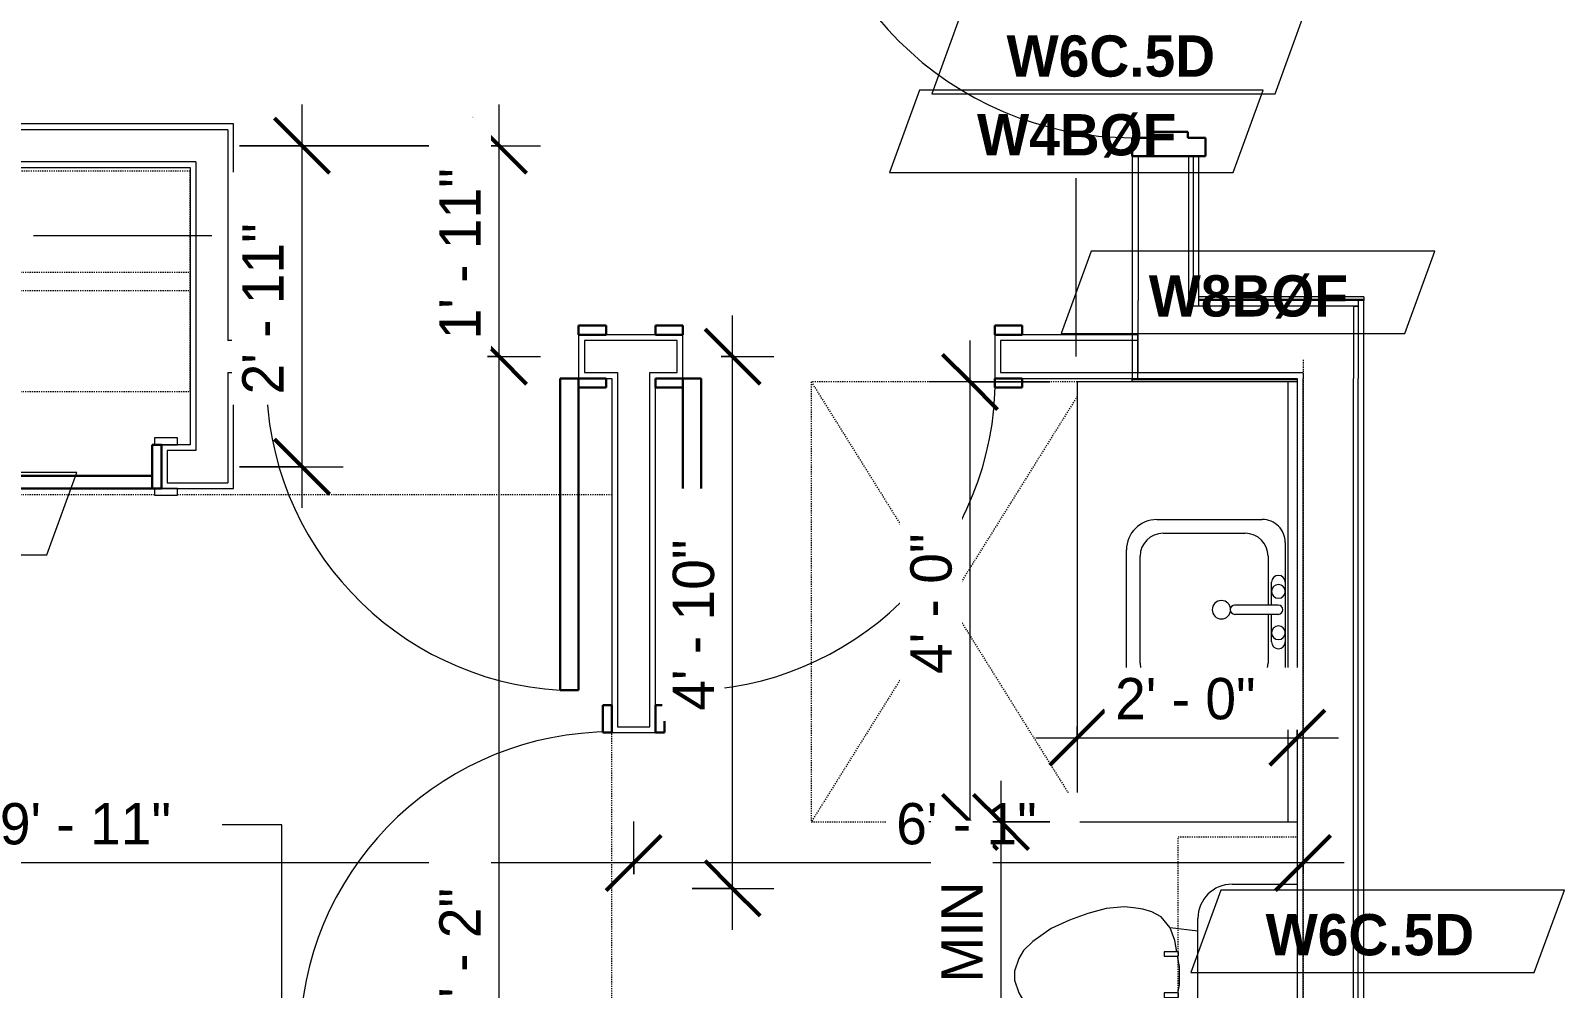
# Model space of a CAD drawing. Header units: inches. Extents: x -4010 to -1872, y 9846 to 12241.
# Drawn here: x -3625.4 to -3458.2, y 11613.2 to 11717.7 of the extents above; entities that cross this region are included whole.
import ezdxf

# ---------------------------------------------------------------- set-up
doc = ezdxf.new("R2010")
doc.units = ezdxf.units.IN
doc.header["$MEASUREMENT"] = 0
doc.linetypes.add('Dash', pattern=[0.25, 0.125, -0.125])
doc.linetypes.add('Dash 3_32_', pattern=[0.1875, 0.09375, -0.09375])
for name, color, linetype, lineweight in [('0-1', 7, 'Continuous', 5), ('0-3', 8, 'Continuous', 9), ('A-ANNO-DIMS', 211, 'Continuous', 9), ('A-ANNO-DIMS-48', 211, 'Continuous', 9), ('A-DETL-1', 90, 'Dash 3_32_', 18), ('A-DOOR-1', 7, 'Continuous', 9), ('A-DOOR-2', 10, 'Continuous', 30), ('A-DOOR-3', 31, 'Continuous', 9), ('A-DOOR-4', 31, 'Continuous', 30), ('A-DOOR-FRAM-2', 10, 'Continuous', 30), ('A-DOOR-FRAM-3', 31, 'Continuous', 30), ('A-GENM', 5, 'Continuous', 9), ('A-GENM-HDLN', 13, 'Dash', 9), ('A-WALL', 113, 'Continuous', 18), ('A-WALL-2', 250, 'Continuous', 18), ('A-WALL-3', 113, 'Continuous', 9), ('A-WALL-IDEN', 211, 'Continuous', 9), ('I-FURN', 30, 'Continuous', 9), ('I-FURN-HDLN', 30, 'Dash', 9), ('I-WALL-3', 7, 'Continuous', 9), ('P-SANR-FIXT', 6, 'Continuous', 9), ('Q-CASE', 31, 'Continuous', 9), ('Q-CASE-2', 31, 'Dash', 9), ('Q-CASE-HDLN', 31, 'Dash', 9)]:
    doc.layers.add(name, color=color, linetype=linetype, lineweight=lineweight)
doc.styles.add('Century Gothic', font='ufonts.com_century-gothic.ttf', dxfattribs={"height": 4.5})
doc.styles.add('Century Gothic_B', font='GOTHICB.TTF', dxfattribs={"height": 4.5})
doc.dimstyles.new('OD_1__HACK_2', dxfattribs={"dimscale": 12, "dimtxt": 4.698757, "dimasz": 0.5, "dimexe": 0.375, "dimexo": 0.25, "dimgap": 0.0625, "dimtad": 1, "dimdec": 4, "dimrnd": 0.0625, "dimzin": 3, "dimdsep": 46, "dimlunit": 4, "dimtxsty": 'Century Gothic', "dimblk1": 'OBLIQUE', "dimblk2": 'OBLIQUE', "dimsah": 1, "dimcen": 0.09, "dimdle": 0.375, "dimazin": 0, "dimtfac": 1, "dimtdec": 4, "dimtix": 1, "dimtmove": 0, "dimatfit": 3, "dimfxl": 1, "dimtvp": 1, "dimtfill": 1, "dimfrac": 2, "dimtolj": 1, "dimtzin": 0, "dimarcsym": 2})

# ---------------------------------------------------------------- blocks, each defined once
blk = doc.blocks.new('Basic Wall _ INT - W8BØF - _5_8 GYP - 2X8 WOOD_BATT_ - 5_8 GYP_ - ___-2320005-UNITS PLANS - 3RD FLOOR')
at = {"layer": 'I-WALL-3'}
for p, q in [((-3505.3, 11679.7), (-3505.3, 11679.74)), ((-3505.3, 11679.61), (-3505.3, 11679.7)), ((-3505.3, 11679.61), (-3487.3, 11679.61)), ((-3505.3, 11679.37), (-3505.3, 11679.61))]:
    blk.add_line(p, q, dxfattribs=at)
blk = doc.blocks.new('Basic Wall _ INT - W8BØF - _5_8 GYP - 2X8 WOOD_BATT_ - 5_8 GYP_ - ___-2320004-UNITS PLANS - 3RD FLOOR')
at = {"layer": 'I-WALL-3'}
for p, q in [((-3480.05, 11688.65), (-3498.05, 11688.65)), ((-3480.05, 11688.36), (-3498.05, 11688.36)), ((-3480.05, 11688.65), (-3480.05, 11688.36)), ((-3480.05, 11688.36), (-3480.05, 11688.28)), ((-3480.05, 11688.28), (-3480.05, 11688.24))]:
    blk.add_line(p, q, dxfattribs=at)
blk = doc.blocks.new('HOLLOW METAL - UNIT DOOR-2191978-UNITS PLANS - 3RD FLOOR')
at = {"layer": 'A-DOOR-1'}
blk.add_arc((18, 3.875), 36, 90, 180, dxfattribs=at)
at = {"layer": 'A-DOOR-2'}
for p, q in [((18, 39.875), (16.25, 39.875)), ((16.25, 39.875), (16.25, 3.875)), ((18, 3.875), (18, 39.875)), ((16.25, 3.875), (18, 3.875))]:
    blk.add_line(p, q, dxfattribs=at)
at = {"layer": 'A-DOOR-FRAM-2'}
for p, q in [((-18, 3.875), (-20, 3.875)), ((-20, 3.875), (-20, -4.125)), ((-18, 1.9375), (-18, 3.875)), ((18, 3.875), (18, 1.9375)), ((20, 3.875), (18, 3.875)), ((20, -4.125), (20, 3.875)), ((-17.375, 1.9375), (-18, 1.9375)), ((-17.375, -2.1875), (-17.375, 1.9375)), ((18, 1.9375), (17.375, 1.9375)), ((17.375, 1.9375), (17.375, -2.1875)), ((-18, -4.125), (-18, -2.1875)), ((-18, -2.1875), (-17.375, -2.1875)), ((17.375, -2.1875), (18, -2.1875)), ((18, -2.1875), (18, -4.125)), ((-20, -4.125), (-18, -4.125)), ((18, -4.125), (20, -4.125))]:
    blk.add_line(p, q, dxfattribs=at)
blk = doc.blocks.new('CTR - 1st Phase - Common Walls_rvt-1-UNITS PLANS - 3RD FLOOR')
at = {"layer": 'A-WALL-2'}
for p, q in [((-3504.67, 11703.99), (-3504.67, 11688.24)), ((-3499.17, 11703.99), (-3499.17, 11688.24)), ((-3498.67, 11703.99), (-3498.67, 11688.24)), ((-3504.67, 11687.61), (-3504.67, 11688.24)), ((-3499.17, 11687.61), (-3499.17, 11688.24)), ((-3498.67, 11687.61), (-3498.67, 11688.24)), ((-3498.05, 11687.61), (-3498.05, 11688.24)), ((-3480.67, 11688.24), (-3480.67, 11687.61)), ((-3504.67, 11680.36), (-3504.67, 11687.61)), ((-3498.67, 11687.61), (-3499.17, 11687.61)), ((-3498.67, 11687.61), (-3499.17, 11687.61)), ((-3498.05, 11687.61), (-3498.67, 11687.61)), ((-3498.05, 11687.61), (-3498.67, 11687.61)), ((-3481.17, 11687.61), (-3498.05, 11687.61)), ((-3481.17, 11687.61), (-3480.67, 11687.61)), ((-3481.17, 11687.61), (-3481.17, 11680.36)), ((-3480.67, 11687.61), (-3481.17, 11687.61)), ((-3480.67, 11687.61), (-3480.67, 11679.74)), ((-3486.67, 11680.36), (-3504.67, 11680.36)), ((-3486.67, 11680.36), (-3486.67, 11679.74)), ((-3486.67, 11553.31), (-3486.67, 11679.74)), ((-3481.17, 11680.36), (-3481.17, 11679.74)), ((-3481.17, 11550.64), (-3481.17, 11679.74)), ((-3480.67, 11550.64), (-3480.67, 11679.74))]:
    blk.add_line(p, q, dxfattribs=at)
at = {"layer": 'I-WALL-3'}
for p, q in [((-3505.3, 11703.99), (-3505.3, 11688.24)), ((-3498.05, 11688.24), (-3498.05, 11703.99)), ((-3505.3, 11688.24), (-3505.3, 11680.36)), ((-3480.67, 11688.24), (-3498.05, 11688.24)), ((-3480.05, 11688.24), (-3480.67, 11688.24)), ((-3480.05, 11679.74), (-3480.05, 11688.24)), ((-3505.3, 11680.36), (-3505.3, 11679.74)), ((-3505.3, 11679.74), (-3487.3, 11679.74)), ((-3487.3, 11679.74), (-3487.3, 11593.08)), ((-3480.05, 11550.64), (-3480.05, 11679.74))]:
    blk.add_line(p, q, dxfattribs=at)
at = {"layer": '0-3', "rotation": 89.99999999998884}
blk.add_blockref('HOLLOW METAL - UNIT DOOR-2191978-UNITS PLANS - 3RD FLOOR', (-3501.42, 11723.99), dxfattribs=at)
at = {"layer": '0-3'}
for name in ['Basic Wall _ INT - W8BØF - _5_8 GYP - 2X8 WOOD_BATT_ - 5_8 GYP_ - ___-2320004-UNITS PLANS - 3RD FLOOR', 'Basic Wall _ INT - W8BØF - _5_8 GYP - 2X8 WOOD_BATT_ - 5_8 GYP_ - ___-2320005-UNITS PLANS - 3RD FLOOR']:
    blk.add_blockref(name, (0, 0), dxfattribs=at)
blk = doc.blocks.new('SLIDING - FLUSH - 5-0 x 6-8-3934327-UNITS PLANS - 3RD FLOOR')
at = {"layer": 'A-DOOR-3'}
for p, q in [((-30.25, 3), (-32.75, 3)), ((-32.75, 3), (-32.75, 2.25)), ((-32.75, 2.25), (-30.25, 2.25)), ((-30.25, 2.25), (-30.25, 3)), ((30.25, 3), (30.25, 2.25)), ((32.75, 3), (30.25, 3)), ((30.25, 2.25), (32.75, 2.25)), ((32.75, 2.25), (32.75, 3)), ((-30.25, -2.5), (-32.75, -2.5)), ((-32.75, -2.5), (-32.75, -3.25)), ((-32.75, -3.25), (-30.25, -3.25)), ((-30.25, -3.25), (-30.25, -2.5)), ((32.75, -2.5), (30.25, -2.5)), ((30.25, -2.5), (30.25, -3.25)), ((30.25, -3.25), (32.75, -3.25)), ((32.75, -3.25), (32.75, -2.5))]:
    blk.add_line(p, q, dxfattribs=at)
at = {"layer": 'A-DOOR-4'}
for p, q in [((1, 2.25), (-30, 2.25)), ((-30, 2.25), (-30, 0.88)), ((1, 0.88), (1, 2.25)), ((-30, 0.88), (1, 0.88)), ((30, 0.88), (-1, 0.88)), ((-1, 0.88), (-1, -0.5)), ((30, -0.5), (30, 0.88)), ((-1, -0.5), (30, -0.5))]:
    blk.add_line(p, q, dxfattribs=at)
at = {"layer": 'A-DOOR-FRAM-3'}
for p, q in [((-30, 2.25), (-31, 2.25)), ((-31, 2.25), (-31, -2.5)), ((-30, -2.5), (-30, 2.25)), ((31, 2.25), (30, 2.25)), ((30, 2.25), (30, -2.5)), ((31, -2.5), (31, 2.25)), ((-31, -2.5), (-30, -2.5)), ((30, -2.5), (31, -2.5))]:
    blk.add_line(p, q, dxfattribs=at)
blk = doc.blocks.new('SWING - SINGLE - FLUSH - 2-10 x 6-8 - PRIVACY-3199405-UNITS PLANS - 3RD FLOOR')
at = {"layer": 'A-DOOR-3'}
blk.add_arc((17, -2.37), 34.07, 180, 266.6343, dxfattribs=at)
at = {"layer": 'A-DOOR-4'}
for p, q in [((15, -2.37), (15, -36.38)), ((17, -2.37), (15, -2.37)), ((17, -2.37), (17, -36.38)), ((17, -36.38), (15, -36.38))]:
    blk.add_line(p, q, dxfattribs=at)
at = {"layer": 'A-DOOR-FRAM-3'}
for p, q in [((-20, 2.38), (-20, 3.38)), ((-20, 3.38), (-17, 3.38)), ((-17, 3.38), (-17, 2.38)), ((17, 2.38), (17, 3.38)), ((17, 3.38), (20, 3.38)), ((20, 3.38), (20, 2.38)), ((-17, 2.38), (-20, 2.38)), ((20, 2.38), (17, 2.38)), ((-20, -2.37), (-17, -2.37)), ((-20, -3.37), (-20, -2.37)), ((-17, -2.37), (-17, -3.37)), ((17, -2.37), (20, -2.37)), ((17, -3.37), (17, -2.37)), ((20, -2.37), (20, -3.37)), ((-17, -3.37), (-20, -3.37)), ((20, -3.37), (17, -3.37))]:
    blk.add_line(p, q, dxfattribs=at)
blk = doc.blocks.new('OD_CW_Closet - OD_CW_Closet-3786619-UNITS PLANS - 3RD FLOOR')
at = {"layer": 'Q-CASE-HDLN'}
for p, q in [((68.99, 24), (0.74, 24)), ((0.74, 24), (0.74, 0)), ((68.99, 0), (68.99, 24)), ((0.74, 13), (68.99, 13)), ((0.74, 11), (68.99, 11)), ((0.74, 0), (68.99, 0))]:
    blk.add_line(p, q, dxfattribs=at)
blk = doc.blocks.new('Bed-Standard - Queen 60_ x 79_-1242961-UNITS PLANS - 3RD FLOOR')
at = {"layer": 'I-FURN'}
for p, q in [((-19.31, 35.82), (-19.31, -41.3)), ((-16.31, 35.7), (-16.31, 23.7)), ((-16.31, 35.7), (37.69, 35.7)), ((37.69, 35.7), (37.69, 23.7)), ((40.69, -41.3), (40.69, 35.82)), ((40.69, 23.7), (-19.31, 17.13)), ((-16.31, 23.7), (37.69, 23.7)), ((-19.31, -41.3), (40.69, -41.3))]:
    blk.add_line(p, q, dxfattribs=at)
at = {"layer": 'I-FURN-HDLN'}
for p, q in [((58.69, -77.3), (58.69, 35.82)), ((64.69, -68.86), (64.69, 13.2)), ((-55.31, -17.36), (-55.31, -51.36)), ((64.69, -77.3), (64.69, -75.61)), ((-55.31, -77.3), (-7.94, -77.3)), ((-5.44, -77.3), (55.06, -77.3)), ((57.56, -77.3), (58.94, -77.3)), ((63.69, -77.3), (64.69, -77.3))]:
    blk.add_line(p, q, dxfattribs=at)
blk = doc.blocks.new('M_Sink Vanity-Square - 500 x 440mm-1372835-UNITS PLANS - 3RD FLOOR')
at = {"layer": 'P-SANR-FIXT'}
for p, q in [((-5.72, 10.23), (7.14, 10.23)), ((-5.22, 8.73), (6.46, 8.73)), ((-9.22, -4.59), (-9.22, 6.73)), ((10.46, 6.91), (10.46, -4.59)), ((-7.72, -2.72), (-7.72, 6.23)), ((8.96, 6.23), (8.96, -2.72)), ((0.12, -6.33), (0.12, -1.59)), ((1.12, -6.33), (1.12, -1.59)), ((0.12, -5.22), (-5.22, -5.22)), ((-2.88, -5.59), (0.12, -5.59)), ((6.46, -5.22), (1.12, -5.22)), ((1.12, -5.59), (3.62, -5.59)), ((7.96, -7.09), (-6.72, -7.09)), ((3.62, -7.09), (-2.88, -7.09))]:
    blk.add_line(p, q, dxfattribs=at)
for centre, radius, start, end in [((-5.72, 6.73), 3.5, 90, 180), ((7.14, 6.91), 3.32, 360, 90), ((-5.22, 6.23), 2.5, 90, 180), ((6.46, 6.23), 2.5, 360, 90), ((0.62, -0.13), 1, 360, 180), ((0.62, -0.13), 1, 180, 0), ((0.62, -1.59), 0.5, 360, 180), ((-5.22, -2.72), 2.5, 180, 270), ((6.46, -2.72), 2.5, 270, 360), ((-6.72, -4.59), 2.5, 180, 270), ((7.96, -4.59), 2.5, 270, 0), ((-2.88, -6.34), 0.75, 90, 270), ((-1.88, -6.34), 0.75, 360, 180), ((-1.88, -6.34), 0.75, 180, 0), ((0.62, -6.33), 0.5, 180, 0), ((2.62, -6.34), 0.75, 0, 180), ((2.62, -6.34), 0.75, 180, 0), ((3.62, -6.34), 0.75, 270, 90)]:
    blk.add_arc(centre, radius, start, end, dxfattribs=at)
blk = doc.blocks.new('Toilet-Domestic-3D - Toilet-Domestic-3D-1352612-UNITS PLANS - 3RD FLOOR')
at = {"layer": 'P-SANR-FIXT'}
for p, q in [((-9.98, 11.75), (-9.98, 18.86)), ((9.98, 18.86), (9.98, 11.75)), ((6.25, 8.02), (-6.25, 8.02)), ((-4.86, 8.02), (-5.21, 5)), ((4.86, 8.02), (5.21, 5)), ((-3.84, 5.5), (-5.21, 5)), ((-2.61, 5.72), (-3.84, 5.5)), ((-1, 6), (-2.12, 5.8)), ((1, 6), (-1, 6)), ((1.89, 5.84), (1, 6)), ((3.84, 5.5), (2.38, 5.76)), ((5.21, 5), (3.84, 5.5)), ((-6.4, 4), (-6.97, 3)), ((-5.21, 5), (-6.4, 4)), ((6.4, 4), (5.21, 5)), ((6.97, 3), (6.4, 4)), ((-7.24, 2), (-7.41, 1)), ((-6.97, 3), (-7.24, 2)), ((7.24, 2), (6.97, 3)), ((7.41, 1), (7.24, 2)), ((-7.41, 1), (-7.5, 0)), ((-7.5, 0), (-7.33, -1.99)), ((7.33, -1.99), (7.5, 0)), ((7.5, 0), (7.41, 1)), ((-7.33, -1.99), (-6.79, -4)), ((6.79, -4), (7.33, -1.99)), ((-6.79, -4), (-6.06, -6)), ((6.06, -6), (6.79, -4)), ((-6.06, -6), (-5.13, -8)), ((5.13, -8), (6.06, -6)), ((-5.13, -8), (-3.74, -10)), ((3.74, -10), (5.13, -8)), ((-3.74, -10), (-2.74, -11)), ((2.74, -11), (3.74, -10)), ((-2.74, -11), (-1.87, -11.5)), ((-1.87, -11.5), (-0.5, -12)), ((0.5, -12), (1.87, -11.5)), ((1.87, -11.5), (2.74, -11)), ((-0.5, -12), (0.5, -12))]:
    blk.add_line(p, q, dxfattribs=at)
for centre, start, end in [((-6.25, 11.75), 180, 270), ((6.25, 11.75), 270, 360)]:
    blk.add_arc(centre, 3.73, start, end, dxfattribs=at)
blk = doc.blocks.new('Bath Vanity - Bath Vanity 48_-3150017-UNITS PLANS - 3RD FLOOR')
at = {"layer": 'Q-CASE'}
for p, q in [((24.74, 24), (-23.26, 24)), ((-23.26, 24), (-23.26, 1)), ((24.74, 1), (24.74, 24))]:
    blk.add_line(p, q, dxfattribs=at)
blk = doc.blocks.new('ADA Clearances - 30_x48_-V33-UNITS PLANS - 3RD FLOOR')
at = {"layer": 'A-GENM-HDLN'}
for p, q in [((-14, -22.41), (15, 24)), ((15, 24), (-14, 24)), ((15, -24), (15, 24)), ((15, -24), (-14, 22.41)), ((-14, -24), (-8, -24)), ((-5, -24), (15, -24))]:
    blk.add_line(p, q, dxfattribs=at)
blk = doc.blocks.new('BATHROOM MIRROR - BATHROOM MIRROR 48_-3123886-UNITS PLANS - 3RD FLOOR')
at = {"layer": 'Q-CASE'}
for p, q in [((-23.26, -23), (24.74, -23)), ((-23.26, -23), (-23.26, -24)), ((24.74, -24), (24.74, -23)), ((24.74, -24), (-23.26, -24))]:
    blk.add_line(p, q, dxfattribs=at)
blk = doc.blocks.new('300 Series Wall Hung Cabinet_326 - 30_-2909953-UNITS PLANS - 3RD FLOOR')
at = {"layer": 'Q-CASE'}
for p, q in [((-2.01, 14.69), (-2.5, 14.69)), ((-2.5, 14.69), (-2.5, 13.19)), ((-2.01, 13.19), (-2.01, 14.69)), ((2.49, 14.69), (2, 14.69)), ((2, 14.69), (2, 13.19)), ((2.49, 13.19), (2.49, 14.69)), ((-2.01, 13.19), (-2.5, 13.19)), ((2.49, 13.19), (2, 13.19))]:
    blk.add_line(p, q, dxfattribs=at)
at = {"layer": 'Q-CASE-2'}
for p, q in [((-15, 0.19), (-15, 13.19)), ((-15, 13.19), (15, 13.19)), ((15, 13.19), (15, 0.19)), ((15, 0.19), (-15, 0.19))]:
    blk.add_line(p, q, dxfattribs=at)
blk = doc.blocks.new('SWING - SINGLE - FLUSH - 2-10 x 6-8 - PRIVACY-3199407-UNITS PLANS - 3RD FLOOR')
at = {"layer": 'A-DOOR-3'}
blk.add_arc((17, 2.37), 34.07, 93.3657, 180, dxfattribs=at)
at = {"layer": 'A-DOOR-4'}
for p, q in [((15, 2.37), (15, 36.38)), ((17, 36.38), (15, 36.38)), ((17, 2.37), (17, 36.38)), ((17, 2.37), (15, 2.37))]:
    blk.add_line(p, q, dxfattribs=at)
at = {"layer": 'A-DOOR-FRAM-3'}
for p, q in [((-17, 3.37), (-20, 3.37)), ((-20, 3.37), (-20, 2.37)), ((-17, 2.37), (-17, 3.37)), ((20, 3.37), (17, 3.37)), ((17, 3.37), (17, 2.37)), ((20, 2.37), (20, 3.37)), ((-20, 2.37), (-17, 2.37)), ((17, 2.37), (20, 2.37)), ((-17, -2.38), (-20, -2.38)), ((-20, -2.38), (-20, -3.38)), ((-17, -3.38), (-17, -2.38)), ((20, -2.38), (17, -2.38)), ((17, -2.38), (17, -3.38)), ((20, -3.38), (20, -2.38)), ((-20, -3.38), (-17, -3.38)), ((17, -3.38), (20, -3.38))]:
    blk.add_line(p, q, dxfattribs=at)
blk = doc.blocks.new('DIMBLOCK69-UNITS PLANS - 3RD FLOOR')
at = {"layer": 'A-ANNO-DIMS-48'}
for p, q in [((-3559.67, 11625.66), (-3559.67, 11631.4)), ((-3486.67, 11625.66), (-3486.67, 11631.4)), ((-3482.17, 11626.9), (-3559.67, 11626.9)), ((-3559.67, 11626.9), (-3559.67, 11625.66)), ((-3486.67, 11626.9), (-3486.67, 11625.66))]:
    blk.add_line(p, q, dxfattribs=at)
at = {"layer": 'A-ANNO-DIMS-48', "lineweight": 50}
for p, q in [((-3559.67, 11626.9), (-3556.67, 11629.9)), ((-3486.67, 11626.9), (-3483.67, 11629.9)), ((-3559.67, 11626.9), (-3562.67, 11623.9)), ((-3486.67, 11626.9), (-3489.67, 11623.9))]:
    blk.add_line(p, q, dxfattribs=at)
at = {"layer": 'A-ANNO-DIMS-48', "color": 0, "insert": (-3531.04, 11633.42), "char_height": 4.5, "width": 18.8845, "attachment_point": 1, "line_spacing_factor": 0.984502, "style": 'Century Gothic', "bg_fill": 3, "box_fill_scale": 1.25, "bg_fill_color": 256, "bg_fill_true_color": 13158600, "bg_fill_transparency": 0}
blk.add_mtext('6\' - 1"', dxfattribs=at)
blk = doc.blocks.new('_Oblique')
at = {"color": 0, "linetype": 'ByBlock', "lineweight": -2}
blk.add_line((-0.5, -0.5), (0.5, 0.5), dxfattribs=at)
blk = doc.blocks.new('DIMBLOCK70-UNITS PLANS - 3RD FLOOR')
at = {"layer": 'A-ANNO-DIMS-48'}
for p, q in [((-3678.67, 11625.66), (-3678.67, 11631.4)), ((-3559.67, 11625.66), (-3559.67, 11631.4)), ((-3559.67, 11626.9), (-3678.67, 11626.9)), ((-3678.67, 11626.9), (-3678.67, 11625.66)), ((-3559.67, 11626.9), (-3559.67, 11625.66))]:
    blk.add_line(p, q, dxfattribs=at)
at = {"layer": 'A-ANNO-DIMS-48', "lineweight": 50}
for p, q in [((-3678.67, 11626.9), (-3675.67, 11629.9)), ((-3559.67, 11626.9), (-3556.67, 11629.9)), ((-3678.67, 11626.9), (-3681.67, 11623.9)), ((-3559.67, 11626.9), (-3562.67, 11623.9))]:
    blk.add_line(p, q, dxfattribs=at)
at = {"layer": 'A-ANNO-DIMS-48', "color": 0, "insert": (-3628.8, 11633.42), "char_height": 4.5, "width": 23.091, "attachment_point": 1, "line_spacing_factor": 0.984502, "style": 'Century Gothic', "bg_fill": 3, "box_fill_scale": 1.25, "bg_fill_color": 256, "bg_fill_true_color": 13158600, "bg_fill_transparency": 0}
blk.add_mtext('9\' - 11"', dxfattribs=at)
blk = doc.blocks.new('DIMBLOCK72-UNITS PLANS - 3RD FLOOR')
at = {"layer": 'A-ANNO-DIMS-48', "lineweight": 50}
for p, q in [((-3595.84, 11705.11), (-3598.84, 11708.11)), ((-3595.84, 11705.11), (-3592.84, 11702.11)), ((-3595.84, 11670.11), (-3598.84, 11673.11)), ((-3595.84, 11670.11), (-3592.84, 11667.11))]:
    blk.add_line(p, q, dxfattribs=at)
at = {"layer": 'A-ANNO-DIMS-48'}
for p, q in [((-3595.84, 11665.61), (-3595.84, 11709.61)), ((-3602.67, 11705.11), (-3591.34, 11705.11)), ((-3595.84, 11705.11), (-3602.67, 11705.11)), ((-3602.67, 11670.11), (-3591.34, 11670.11)), ((-3595.84, 11670.11), (-3602.67, 11670.11))]:
    blk.add_line(p, q, dxfattribs=at)
at = {"layer": 'A-ANNO-DIMS-48', "color": 0, "insert": (-3602.36, 11677.99), "char_height": 4.5, "width": 23.091, "attachment_point": 1, "rotation": 90, "line_spacing_factor": 0.984502, "style": 'Century Gothic', "bg_fill": 3, "box_fill_scale": 1.25, "bg_fill_color": 256, "bg_fill_true_color": 13158600, "bg_fill_transparency": 0}
blk.add_mtext('2\' - 11"', dxfattribs=at)
blk = doc.blocks.new('DIMBLOCK75-UNITS PLANS - 3RD FLOOR')
at = {"layer": 'A-ANNO-DIMS-48', "lineweight": 50}
for p, q in [((-3574.35, 11682.11), (-3577.35, 11685.11)), ((-3574.35, 11682.11), (-3571.35, 11679.11)), ((-3574.35, 11548.11), (-3577.35, 11551.11)), ((-3574.35, 11548.11), (-3571.35, 11545.11))]:
    blk.add_line(p, q, dxfattribs=at)
at = {"layer": 'A-ANNO-DIMS-48'}
for p, q in [((-3575.6, 11682.11), (-3569.85, 11682.11)), ((-3574.35, 11682.11), (-3575.6, 11682.11)), ((-3574.35, 11543.61), (-3574.35, 11682.11)), ((-3575.6, 11548.11), (-3569.85, 11548.11)), ((-3574.35, 11548.11), (-3575.6, 11548.11))]:
    blk.add_line(p, q, dxfattribs=at)
at = {"layer": 'A-ANNO-DIMS-48', "color": 0, "insert": (-3580.87, 11605.49), "char_height": 4.5, "width": 23.091, "attachment_point": 1, "rotation": 90, "line_spacing_factor": 0.984502, "style": 'Century Gothic', "bg_fill": 3, "box_fill_scale": 1.25, "bg_fill_color": 256, "bg_fill_true_color": 13158600, "bg_fill_transparency": 0}
blk.add_mtext('11\' - 2"', dxfattribs=at)
blk = doc.blocks.new('DIMBLOCK76-UNITS PLANS - 3RD FLOOR')
at = {"layer": 'A-ANNO-DIMS-48', "lineweight": 50}
for p, q in [((-3574.35, 11705.11), (-3577.35, 11708.11)), ((-3574.35, 11705.11), (-3571.35, 11702.11)), ((-3574.35, 11682.11), (-3577.35, 11685.11)), ((-3574.35, 11682.11), (-3571.35, 11679.11))]:
    blk.add_line(p, q, dxfattribs=at)
at = {"layer": 'A-ANNO-DIMS-48'}
for p, q in [((-3574.35, 11682.11), (-3574.35, 11709.61)), ((-3602.67, 11705.11), (-3569.85, 11705.11)), ((-3574.35, 11705.11), (-3602.67, 11705.11)), ((-3575.6, 11682.11), (-3569.85, 11682.11)), ((-3574.35, 11682.11), (-3575.6, 11682.11))]:
    blk.add_line(p, q, dxfattribs=at)
at = {"layer": 'A-ANNO-DIMS-48', "color": 0, "insert": (-3580.87, 11683.99), "char_height": 4.5, "width": 23.091, "attachment_point": 1, "rotation": 90, "line_spacing_factor": 0.984502, "style": 'Century Gothic', "bg_fill": 3, "box_fill_scale": 1.25, "bg_fill_color": 256, "bg_fill_true_color": 13158600, "bg_fill_transparency": 0}
blk.add_mtext('1\' - 11"', dxfattribs=at)
blk = doc.blocks.new('DIMBLOCK77-UNITS PLANS - 3RD FLOOR')
at = {"layer": 'A-ANNO-DIMS-48'}
for p, q in [((-3548.89, 11619.61), (-3548.89, 11686.61)), ((-3550.13, 11682.11), (-3544.39, 11682.11)), ((-3548.89, 11682.11), (-3550.13, 11682.11)), ((-3553.3, 11624.11), (-3544.39, 11624.11)), ((-3548.89, 11624.11), (-3553.3, 11624.11))]:
    blk.add_line(p, q, dxfattribs=at)
at = {"layer": 'A-ANNO-DIMS-48', "lineweight": 50}
for p, q in [((-3548.89, 11682.11), (-3551.89, 11685.11)), ((-3548.89, 11682.11), (-3545.89, 11679.11)), ((-3548.89, 11624.11), (-3551.89, 11627.11)), ((-3548.89, 11624.11), (-3545.89, 11621.11))]:
    blk.add_line(p, q, dxfattribs=at)
at = {"layer": 'A-ANNO-DIMS-48', "color": 0, "insert": (-3555.41, 11643.49), "char_height": 4.5, "width": 23.091, "attachment_point": 1, "rotation": 90, "line_spacing_factor": 0.984502, "style": 'Century Gothic', "bg_fill": 3, "box_fill_scale": 1.25, "bg_fill_color": 256, "bg_fill_true_color": 13158600, "bg_fill_transparency": 0}
blk.add_mtext('4\' - 10"', dxfattribs=at)
blk = doc.blocks.new('DIMBLOCK205-UNITS PLANS - 3RD FLOOR')
at = {"layer": 'A-ANNO-DIMS-48'}
for p, q in [((-3522.98, 11626.86), (-3522.98, 11683.86)), ((-3514.3, 11679.36), (-3527.48, 11679.36)), ((-3522.98, 11679.36), (-3514.3, 11679.36)), ((-3514.3, 11631.36), (-3527.48, 11631.36)), ((-3522.98, 11631.36), (-3514.3, 11631.36))]:
    blk.add_line(p, q, dxfattribs=at)
at = {"layer": 'A-ANNO-DIMS-48', "lineweight": 50}
for p, q in [((-3522.98, 11679.36), (-3525.98, 11682.36)), ((-3522.98, 11679.36), (-3519.98, 11676.36)), ((-3522.98, 11631.36), (-3525.98, 11634.36)), ((-3522.98, 11631.36), (-3519.98, 11628.36))]:
    blk.add_line(p, q, dxfattribs=at)
at = {"layer": 'A-ANNO-DIMS-48', "color": 0, "insert": (-3529.5, 11647.5), "char_height": 4.5, "width": 18.8845, "attachment_point": 1, "rotation": 90, "line_spacing_factor": 0.984502, "style": 'Century Gothic', "bg_fill": 3, "box_fill_scale": 1.25, "bg_fill_color": 256, "bg_fill_true_color": 13158600, "bg_fill_transparency": 0}
blk.add_mtext('4\' - 0"', dxfattribs=at)
blk = doc.blocks.new('DIMBLOCK206-UNITS PLANS - 3RD FLOOR')
at = {"layer": 'A-ANNO-DIMS-48', "lineweight": 50}
for p, q in [((-3511.3, 11640.54), (-3508.3, 11643.54)), ((-3487.3, 11640.54), (-3484.3, 11643.54)), ((-3511.3, 11640.54), (-3514.3, 11637.54)), ((-3487.3, 11640.54), (-3490.3, 11637.54))]:
    blk.add_line(p, q, dxfattribs=at)
at = {"layer": 'A-ANNO-DIMS-48'}
for p, q in [((-3511.3, 11641.78), (-3511.3, 11636.04)), ((-3511.3, 11640.54), (-3511.3, 11641.78)), ((-3487.3, 11641.78), (-3487.3, 11636.04)), ((-3487.3, 11640.54), (-3487.3, 11641.78)), ((-3515.8, 11640.54), (-3482.8, 11640.54))]:
    blk.add_line(p, q, dxfattribs=at)
at = {"layer": 'A-ANNO-DIMS-48', "color": 0, "insert": (-3507.17, 11647.06), "char_height": 4.5, "width": 18.8845, "attachment_point": 1, "line_spacing_factor": 0.984502, "style": 'Century Gothic', "bg_fill": 3, "box_fill_scale": 1.25, "bg_fill_color": 256, "bg_fill_true_color": 13158600, "bg_fill_transparency": 0}
blk.add_mtext('2\' - 0"', dxfattribs=at)
blk = doc.blocks.new('DIMBLOCK207-UNITS PLANS - 3RD FLOOR')
at = {"layer": 'A-ANNO-DIMS-48'}
for p, q in [((-3519.61, 11593.33), (-3519.61, 11635.86)), ((-3514.3, 11631.36), (-3524.11, 11631.36)), ((-3519.61, 11631.36), (-3514.3, 11631.36)), ((-3520.85, 11597.83), (-3515.11, 11597.83)), ((-3519.61, 11597.83), (-3520.85, 11597.83))]:
    blk.add_line(p, q, dxfattribs=at)
at = {"layer": 'A-ANNO-DIMS-48', "lineweight": 50}
for p, q in [((-3519.61, 11631.36), (-3522.61, 11634.36)), ((-3519.61, 11631.36), (-3516.61, 11628.36)), ((-3519.61, 11597.83), (-3522.61, 11600.83)), ((-3519.61, 11597.83), (-3516.61, 11594.83))]:
    blk.add_line(p, q, dxfattribs=at)
at = {"layer": 'A-ANNO-DIMS-48', "color": 0, "insert": (-3526.13, 11603.33), "char_height": 4.5, "width": 27.029, "attachment_point": 1, "rotation": 90, "line_spacing_factor": 0.984502, "style": 'Century Gothic', "bg_fill": 3, "box_fill_scale": 1.25, "bg_fill_color": 256, "bg_fill_true_color": 13158600, "bg_fill_transparency": 0}
blk.add_mtext('33" MIN', dxfattribs=at)
blk = doc.blocks.new('Wall Tag - Arch Wall-3956453-UNITS PLANS - 3RD FLOOR')
at = {"layer": 'A-WALL-IDEN'}
for p, q in [((-0.3561, 0.0937), (-0.4244, -0.0937)), ((0.4244, 0.0937), (-0.3561, 0.0937)), ((0.3561, -0.0937), (0.4244, 0.0937)), ((-0.4244, -0.0937), (0.3561, -0.0937))]:
    blk.add_line(p, q, dxfattribs=at)

msp = doc.modelspace()

# ---------------------------------------------------------------- linework, layer by layer
at = {"layer": 'A-DETL-1'}
msp.add_line((-3486.67374, 11681.7526), (-3486.67374, 11554.07995), dxfattribs=at)
at = {"layer": 'A-WALL'}
for p, q in [((-3603.92374, 11706.8644), (-3673.05333, 11706.8644)), ((-3603.92374, 11706.8644), (-3603.92374, 11683.8644)), ((-3607.42374, 11703.3644), (-3673.05333, 11703.3644)), ((-3607.42374, 11703.3644), (-3607.42374, 11671.8644)), ((-3600.29874, 11683.8644), (-3603.92374, 11683.8644)), ((-3600.29874, 11680.3644), (-3600.29874, 11683.8644)), ((-3565.04874, 11683.8644), (-3565.04874, 11680.3644)), ((-3554.92374, 11683.8644), (-3565.04874, 11683.8644)), ((-3554.92374, 11680.3644), (-3554.92374, 11683.8644)), ((-3504.67833, 11683.8644), (-3519.67374, 11683.8644)), ((-3519.67374, 11683.8644), (-3519.67374, 11680.3644)), ((-3603.92374, 11680.3644), (-3600.29874, 11680.3644)), ((-3603.92374, 11680.3644), (-3603.92374, 11668.3644)), ((-3565.04874, 11680.3644), (-3561.42374, 11680.3644)), ((-3561.42374, 11680.3644), (-3561.42374, 11641.7394)), ((-3557.92374, 11680.3644), (-3554.92374, 11680.3644)), ((-3557.92374, 11641.7394), (-3557.92374, 11680.3644)), ((-3519.67374, 11680.3644), (-3504.67833, 11680.3644)), ((-3607.42374, 11671.8644), (-3610.54874, 11671.8644)), ((-3610.54874, 11671.8644), (-3610.54874, 11668.3644)), ((-3610.54874, 11668.3644), (-3603.92374, 11668.3644)), ((-3561.42374, 11641.7394), (-3557.92374, 11641.7394))]:
    msp.add_line(p, q, dxfattribs=at)
at = {"layer": 'A-WALL-3'}
for p, q in [((-3603.29874, 11707.4894), (-3673.05333, 11707.4894)), ((-3603.29874, 11684.4894), (-3603.29874, 11707.4894)), ((-3673.05333, 11702.7394), (-3608.04874, 11702.7394)), ((-3608.04874, 11702.7394), (-3608.04874, 11672.4894)), ((-3599.67374, 11684.4894), (-3603.29874, 11684.4894)), ((-3599.67374, 11679.7394), (-3599.67374, 11684.4894)), ((-3554.29874, 11684.4894), (-3565.67374, 11684.4894)), ((-3565.67374, 11684.4894), (-3565.67374, 11679.7394)), ((-3554.29874, 11679.7394), (-3554.29874, 11684.4894)), ((-3504.67833, 11684.4894), (-3520.29874, 11684.4894)), ((-3520.29874, 11684.4894), (-3520.29874, 11679.7394)), ((-3504.67833, 11679.7394), (-3504.67833, 11684.4894)), ((-3603.29874, 11679.7394), (-3599.67374, 11679.7394)), ((-3603.29874, 11667.7394), (-3603.29874, 11679.7394)), ((-3565.67374, 11679.7394), (-3562.04874, 11679.7394)), ((-3562.04874, 11679.7394), (-3562.04874, 11641.1144)), ((-3557.29874, 11679.7394), (-3554.29874, 11679.7394)), ((-3557.29874, 11641.1144), (-3557.29874, 11679.7394)), ((-3520.29874, 11679.7394), (-3504.67833, 11679.7394)), ((-3608.04874, 11672.4894), (-3611.17374, 11672.4894)), ((-3611.17374, 11672.4894), (-3611.17374, 11667.7394)), ((-3611.17374, 11667.7394), (-3603.29874, 11667.7394)), ((-3562.04874, 11641.1144), (-3557.29874, 11641.1144))]:
    msp.add_line(p, q, dxfattribs=at)

# ---------------------------------------------------------------- block references
at = {"layer": '0-1'}
msp.add_blockref('CTR - 1st Phase - Common Walls_rvt-1-UNITS PLANS - 3RD FLOOR', (0, 0), dxfattribs=at)
at = {"layer": 'A-DOOR-3'}
msp.add_blockref('SWING - SINGLE - FLUSH - 2-10 x 6-8 - PRIVACY-3199405-UNITS PLANS - 3RD FLOOR', (-3582.67374, 11682.1144), dxfattribs=at)
for name, p, rotation in [('SWING - SINGLE - FLUSH - 2-10 x 6-8 - PRIVACY-3199407-UNITS PLANS - 3RD FLOOR', (-3537.29874, 11682.1144), 180), ('SLIDING - FLUSH - 5-0 x 6-8-3934327-UNITS PLANS - 3RD FLOOR', (-3642.17374, 11669.9894), 180), ('SWING - SINGLE - FLUSH - 2-10 x 6-8 - PRIVACY-3199405-UNITS PLANS - 3RD FLOOR', (-3559.67374, 11624.1144), 269.9999999999976)]:
    msp.add_blockref(name, p, dxfattribs=dict(at, rotation=rotation))
at = {"layer": 'A-GENM', "rotation": 180}
msp.add_blockref('ADA Clearances - 30_x48_-V33-UNITS PLANS - 3RD FLOOR', (-3525.30333, 11655.3644), dxfattribs=at)
at = {"layer": 'A-WALL-IDEN', "xscale": 47.99999999999997, "yscale": 47.99999999999997, "zscale": 47.99999999999997}
for p in [(-3506.80076, 11715.2769), (-3511.40002, 11706.68926), (-3640.7794, 11664.98737)]:
    msp.add_blockref('Wall Tag - Arch Wall-3956453-UNITS PLANS - 3RD FLOOR', p, dxfattribs=at)
at = {"layer": 'I-FURN', "rotation": 180}
msp.add_blockref('Bed-Standard - Queen 60_ x 79_-1242961-UNITS PLANS - 3RD FLOOR', (-3617.36021, 11589.7554), dxfattribs=at)
at = {"layer": 'P-SANR-FIXT'}
for name, p, rotation in [('M_Sink Vanity-Square - 500 x 440mm-1372835-UNITS PLANS - 3RD FLOOR', (-3495.70248, 11653.88491), 90.00000000020229), ('Toilet-Domestic-3D - Toilet-Domestic-3D-1352612-UNITS PLANS - 3RD FLOOR', (-3506.15455, 11614.5951), 270.0000000002887)]:
    msp.add_blockref(name, p, dxfattribs=dict(at, rotation=rotation))
at = {"layer": 'Q-CASE'}
msp.add_blockref('OD_CW_Closet - OD_CW_Closet-3786619-UNITS PLANS - 3RD FLOOR', (-3677.03644, 11678.32572), dxfattribs=at)
for name, p, rotation in [('Bath Vanity - Bath Vanity 48_-3150017-UNITS PLANS - 3RD FLOOR', (-3487.29874, 11654.62669), 90.00000000018737), ('BATHROOM MIRROR - BATHROOM MIRROR 48_-3123886-UNITS PLANS - 3RD FLOOR', (-3511.30333, 11654.62669), 90.0000000001107), ('300 Series Wall Hung Cabinet_326 - 30_-2909953-UNITS PLANS - 3RD FLOOR', (-3487.11583, 11614.7201), 90.00000000014204)]:
    msp.add_blockref(name, p, dxfattribs=dict(at, rotation=rotation))

# ---------------------------------------------------------------- texts
at = {"layer": 'A-WALL-IDEN', "char_height": 4.5, "attachment_point": 1, "style": 'Century Gothic_B'}
for s, insert, width in [('W6C.5D', (-3519.00417, 11717.1482), 29.391), ('W4BØF', (-3522.2239, 11708.56056), 26.058), ('W8BØF', (-3503.49762, 11690.98772), 26.058), ('W6C.5D', (-3490.75012, 11621.3114), 29.391)]:
    msp.add_mtext(s, dxfattribs=dict(at, insert=insert, width=width))

# ---------------------------------------------------------------- next in the draw order: dimensions: what is measured, and where the dimension line sits
at = {"layer": 'A-ANNO-DIMS'}
dim = msp.add_linear_dim(base=(-3595.84119, 11705.1144), p1=(-3605.67374, 11670.1144), p2=(-3605.67374, 11705.1144), angle=90, dimstyle='OD_1__HACK_2', override={"dimpost": '<>', "dimfxl": 35}, dxfattribs=at)
dim.commit()
dim.dimension.update_dxf_attribs({"geometry": 'DIMBLOCK72-UNITS PLANS - 3RD FLOOR', "text_midpoint": (-3598.89778, 11687.6144)})
dim = msp.add_linear_dim(base=(-3559.67374, 11626.89789), p1=(-3486.67374, 11622.65525), p2=(-3559.67374, 11622.65525), dimstyle='OD_1__HACK_2', override={"dimpost": '<>', "dimfxl": 73}, dxfattribs=at)
dim.commit()
dim.dimension.update_dxf_attribs({"geometry": 'DIMBLOCK69-UNITS PLANS - 3RD FLOOR', "text_midpoint": (-3523.17374, 11630.01108)})

# ---------------------------------------------------------------- next in the draw order: block references
at = {"layer": 'A-WALL-IDEN', "xscale": 47.99999999999997, "yscale": 47.99999999999997, "zscale": 47.99999999999997}
msp.add_blockref('Wall Tag - Arch Wall-3956453-UNITS PLANS - 3RD FLOOR', (-3478.54671, 11619.4401), dxfattribs=at)

# ---------------------------------------------------------------- next in the draw order: dimensions: what is measured, and where the dimension line sits
at = {"layer": 'A-ANNO-DIMS'}
dim = msp.add_linear_dim(base=(-3522.9773, 11679.3644), p1=(-3511.29874, 11631.3644), p2=(-3511.29874, 11679.3644), angle=90, dimstyle='OD_1__HACK_2', override={"dimpost": '<>', "dimfxl": 48}, dxfattribs=at)
dim.commit()
dim.dimension.update_dxf_attribs({"geometry": 'DIMBLOCK205-UNITS PLANS - 3RD FLOOR', "text_midpoint": (-3526.09049, 11655.3644)})
dim = msp.add_linear_dim(base=(-3678.67374, 11626.89789), p1=(-3559.67374, 11622.65525), p2=(-3678.67374, 11622.65525), dimstyle='OD_1__HACK_2', override={"dimpost": '<>', "dimfxl": 119}, dxfattribs=at)
dim.commit()
dim.dimension.update_dxf_attribs({"geometry": 'DIMBLOCK70-UNITS PLANS - 3RD FLOOR', "text_midpoint": (-3619.17374, 11630.01108)})

# ---------------------------------------------------------------- next in the draw order: linework, layer by layer
at = {"layer": 'A-WALL-IDEN'}
msp.add_line((-3511.40002, 11682.1144), (-3511.40002, 11701.56223), dxfattribs=at)

# ---------------------------------------------------------------- next in the draw order: block references
at = {"layer": 'A-WALL-IDEN', "xscale": 47.99999999999997, "yscale": 47.99999999999997, "zscale": 47.99999999999997}
msp.add_blockref('Wall Tag - Arch Wall-3956453-UNITS PLANS - 3RD FLOOR', (-3492.67374, 11689.11642), dxfattribs=at)

# ---------------------------------------------------------------- next in the draw order: dimensions: what is measured, and where the dimension line sits
at = {"layer": 'A-ANNO-DIMS'}
for base, p1, p2, angle, override, picture, middle in [((-3548.89202, 11682.1144), (-3556.29874, 11624.1144), (-3553.13466, 11682.1144), 90, {"dimpost": '<>', "dimfxl": 58.086241}, 'DIMBLOCK77-UNITS PLANS - 3RD FLOOR', (-3552.0052, 11653.1144)), ((-3574.3535, 11682.1144), (-3578.59614, 11548.1144), (-3578.59614, 11682.1144), 90, {"dimpost": '<>', "dimfxl": 134}, 'DIMBLOCK75-UNITS PLANS - 3RD FLOOR', (-3577.41009, 11615.1144)), ((-3487.29874, 11640.54085), (-3511.29874, 11644.78349), (-3487.29874, 11644.78349), 0, {"dimpost": '<>', "dimfxl": 24}, 'DIMBLOCK206-UNITS PLANS - 3RD FLOOR', (-3499.29874, 11643.65404))]:
    dim = msp.add_linear_dim(base=base, p1=p1, p2=p2, angle=angle, dimstyle='OD_1__HACK_2', override=override, dxfattribs=at)
    dim.commit()
    dim.dimension.update_dxf_attribs({"geometry": picture, "text_midpoint": middle})

# ---------------------------------------------------------------- next in the draw order: dimensions: what is measured, and where the dimension line sits
dim = msp.add_linear_dim(base=(-3574.3535, 11705.1144), p1=(-3578.59614, 11682.1144), p2=(-3605.67374, 11705.1144), angle=90, dimstyle='OD_1__HACK_2', override={"dimpost": '<>', "dimfxl": 35.527402}, dxfattribs=at)
dim.commit()
dim.dimension.update_dxf_attribs({"geometry": 'DIMBLOCK76-UNITS PLANS - 3RD FLOOR', "text_midpoint": (-3577.3535, 11693.6144)})
dim = msp.add_linear_dim(base=(-3519.61229, 11631.3644), p1=(-3523.85493, 11597.82581), p2=(-3511.30333, 11631.3644), angle=90, text='33" MIN', dimstyle='OD_1__HACK_2', override={"dimpost": '<>', "dimfxl": 35.810331}, dxfattribs=at)
dim.commit()
dim.dimension.update_dxf_attribs({"geometry": 'DIMBLOCK207-UNITS PLANS - 3RD FLOOR', "text_midpoint": (-3522.72548, 11614.5951)})

# ---------------------------------------------------------------- next in the draw order: linework, layer by layer
at = {"layer": 'A-WALL-IDEN'}
msp.add_line((-3605.67374, 11695.27887), (-3625.12157, 11695.27887), dxfattribs=at)

doc.saveas('drawing.dxf')
